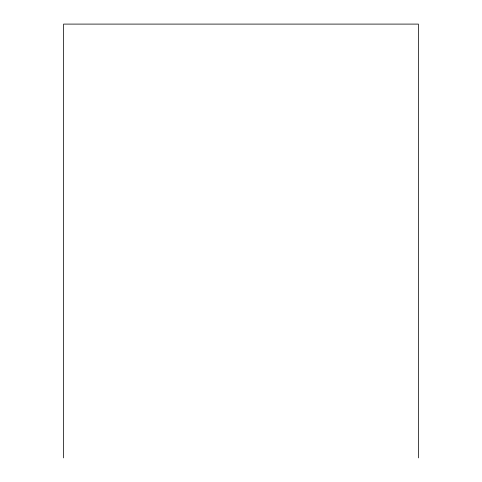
<?xml version="1.0" encoding="UTF-8"?>
<svg xmlns="http://www.w3.org/2000/svg" width="482" height="482" viewBox="0 0 482 482"><rect width="100%" height="100%" fill="white"/><g stroke="black" fill="none" stroke-linecap="round" stroke-linejoin="round"><path stroke-width="0.72" d="M418.406 457.9L418.406 24.1L63.594 24.1L63.594 457.9"/></g></svg>
